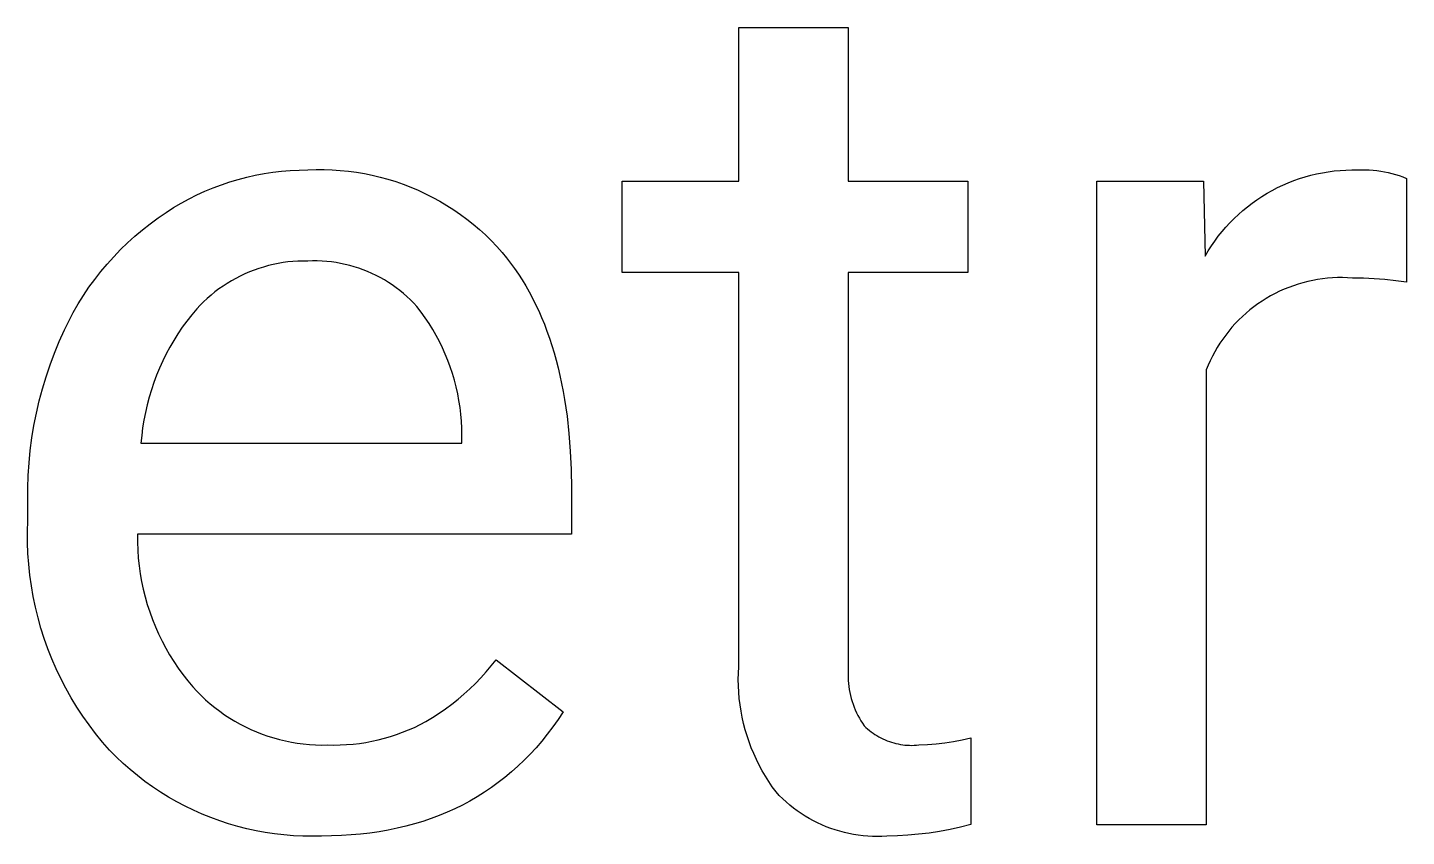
# Model space of a CAD drawing. Header units: millimetres. Extents: x 1348 to 6197, y -150 to 3238.
# Drawn here: x 5987.5 to 6042.9, y 278.9 to 311.4 of the extents above; entities that cross this region are included whole.
import ezdxf

# ---------------------------------------------------------------- set-up
doc = ezdxf.new("R2010")
doc.units = ezdxf.units.MM
doc.header["$MEASUREMENT"] = 0
doc.layers.add('Domyślny', color=7, linetype='Continuous', true_color=0x000000)

msp = doc.modelspace()

# ---------------------------------------------------------------- linework, layer by layer
at = {"layer": 'Domyślny'}
for p, q in [((6016.042, 305.261), (6016.042, 311.436)), ((6016.042, 311.436), (6020.444, 311.436)), ((6020.444, 311.436), (6020.444, 305.261)), ((5995.258, 305.122), (5995.594, 305.235)), ((5995.594, 305.235), (5995.934, 305.337)), ((5995.934, 305.337), (5996.277, 305.427)), ((5996.277, 305.427), (5996.623, 305.505)), ((5996.623, 305.505), (5996.972, 305.571)), ((5996.972, 305.571), (5997.322, 305.625)), ((5997.322, 305.625), (5997.675, 305.666)), ((5997.675, 305.666), (5998.028, 305.696)), ((5998.028, 305.696), (5998.382, 305.713)), ((5998.382, 305.713), (5998.737, 305.718)), ((5998.737, 305.718), (5999.062, 305.731)), ((5999.062, 305.731), (5999.387, 305.732)), ((5999.387, 305.732), (5999.712, 305.722)), ((5999.712, 305.722), (6000.036, 305.701)), ((6000.036, 305.701), (6000.36, 305.669)), ((6000.36, 305.669), (6000.682, 305.627)), ((6000.682, 305.627), (6001.003, 305.573)), ((6001.003, 305.573), (6001.321, 305.509)), ((6001.321, 305.509), (6001.638, 305.434)), ((6001.638, 305.434), (6001.951, 305.348)), ((6001.951, 305.348), (6002.262, 305.252)), ((6002.262, 305.252), (6002.569, 305.146)), ((6011.357, 301.602), (6011.357, 305.261)), ((6011.357, 305.261), (6016.042, 305.261)), ((6020.444, 305.261), (6025.246, 305.261)), ((6025.246, 305.261), (6025.246, 301.602)), ((6030.427, 279.42), (6030.427, 305.261)), ((6030.427, 305.261), (6034.708, 305.261)), ((6034.708, 305.261), (6034.779, 302.26)), ((6038.119, 305.203), (6038.341, 305.29)), ((6038.341, 305.29), (6038.566, 305.37)), ((6038.566, 305.37), (6038.794, 305.441)), ((6038.794, 305.441), (6039.024, 305.505)), ((6039.024, 305.505), (6039.256, 305.56)), ((6039.256, 305.56), (6039.49, 305.607)), ((6039.49, 305.607), (6039.725, 305.647)), ((6039.725, 305.647), (6039.962, 305.678)), ((6039.962, 305.678), (6040.199, 305.7)), ((6040.199, 305.7), (6040.437, 305.715)), ((6040.437, 305.715), (6040.676, 305.721)), ((6040.676, 305.721), (6040.915, 305.718)), ((6040.915, 305.718), (6041.068, 305.724)), ((6041.068, 305.724), (6041.222, 305.724)), ((6041.222, 305.724), (6041.375, 305.719)), ((6041.375, 305.719), (6041.529, 305.709)), ((6041.529, 305.709), (6041.681, 305.693)), ((6041.681, 305.693), (6041.834, 305.672)), ((6041.834, 305.672), (6041.985, 305.646)), ((6041.985, 305.646), (6042.135, 305.614)), ((6042.135, 305.614), (6042.284, 305.577)), ((6042.284, 305.577), (6042.432, 305.535)), ((6042.432, 305.535), (6042.578, 305.488)), ((6042.578, 305.488), (6042.723, 305.436)), ((6042.723, 305.436), (6042.866, 305.379)), ((6042.866, 305.379), (6042.866, 301.206)), ((5993.959, 304.554), (5994.276, 304.713)), ((5994.276, 304.713), (5994.599, 304.86)), ((5994.599, 304.86), (5994.926, 304.997)), ((5994.926, 304.997), (5995.258, 305.122)), ((6002.569, 305.146), (6002.872, 305.029)), ((6002.872, 305.029), (6003.171, 304.902)), ((6003.171, 304.902), (6003.466, 304.764)), ((6003.466, 304.764), (6003.756, 304.617)), ((6036.862, 304.523), (6037.061, 304.654)), ((6037.061, 304.654), (6037.265, 304.779)), ((6037.265, 304.779), (6037.473, 304.896)), ((6037.473, 304.896), (6037.684, 305.006)), ((6037.684, 305.006), (6037.9, 305.108)), ((6037.9, 305.108), (6038.119, 305.203)), ((5993.043, 304.014), (5993.342, 304.205)), ((5993.342, 304.205), (5993.648, 304.385)), ((5993.648, 304.385), (5993.959, 304.554)), ((6003.756, 304.617), (6004.041, 304.461)), ((6004.041, 304.461), (6004.32, 304.295)), ((6004.32, 304.295), (6004.594, 304.119)), ((6004.594, 304.119), (6004.861, 303.934)), ((6036.294, 304.088), (6036.478, 304.24)), ((6036.478, 304.24), (6036.667, 304.385)), ((6036.667, 304.385), (6036.862, 304.523)), ((5992.086, 303.313), (5992.397, 303.558)), ((5992.397, 303.558), (5992.716, 303.792)), ((5992.716, 303.792), (5993.043, 304.014)), ((6004.861, 303.934), (6005.122, 303.741)), ((6005.122, 303.741), (6005.377, 303.538)), ((6035.612, 303.421), (6035.774, 303.597)), ((6035.774, 303.597), (6035.941, 303.767)), ((6035.941, 303.767), (6036.115, 303.931)), ((6036.115, 303.931), (6036.294, 304.088)), ((5991.491, 302.793), (5991.784, 303.058)), ((5991.784, 303.058), (5992.086, 303.313)), ((6005.377, 303.538), (6005.624, 303.327)), ((6005.624, 303.327), (6005.865, 303.108)), ((6005.865, 303.108), (6006.097, 302.881)), ((6035.165, 302.862), (6035.308, 303.054)), ((6035.308, 303.054), (6035.457, 303.24)), ((6035.457, 303.24), (6035.612, 303.421)), ((5990.933, 302.232), (5991.207, 302.518)), ((5991.207, 302.518), (5991.491, 302.793)), ((6006.097, 302.881), (6006.322, 302.647)), ((6006.322, 302.647), (6006.539, 302.404)), ((6034.779, 302.26), (6034.901, 302.465)), ((6034.901, 302.465), (6035.03, 302.666)), ((6035.03, 302.666), (6035.165, 302.862)), ((5990.415, 301.635), (5990.668, 301.938)), ((5990.668, 301.938), (5990.933, 302.232)), ((5997.342, 301.92), (5997.147, 301.873)), ((5997.539, 301.96), (5997.342, 301.92)), ((5997.737, 301.994), (5997.539, 301.96)), ((5997.936, 302.021), (5997.737, 301.994)), ((5998.135, 302.04), (5997.936, 302.021)), ((5998.336, 302.054), (5998.135, 302.04)), ((5998.536, 302.06), (5998.336, 302.054)), ((5998.737, 302.06), (5998.536, 302.06)), ((5998.925, 302.065), (5998.737, 302.06)), ((5999.114, 302.064), (5998.925, 302.065)), ((5999.302, 302.057), (5999.114, 302.064)), ((5999.491, 302.043), (5999.302, 302.057)), ((5999.678, 302.023), (5999.491, 302.043)), ((5999.865, 301.997), (5999.678, 302.023)), ((6000.051, 301.964), (5999.865, 301.997)), ((6000.235, 301.925), (6000.051, 301.964)), ((6000.418, 301.879), (6000.235, 301.925)), ((6006.539, 302.404), (6006.71, 302.194)), ((6006.71, 302.194), (6006.876, 301.979)), ((6006.876, 301.979), (6007.036, 301.758)), ((5990.172, 301.323), (5990.415, 301.635)), ((5995.842, 301.363), (5995.667, 301.265)), ((5996.02, 301.455), (5995.842, 301.363)), ((5996.202, 301.54), (5996.02, 301.455)), ((5996.386, 301.62), (5996.202, 301.54)), ((5996.573, 301.693), (5996.386, 301.62)), ((5996.762, 301.759), (5996.573, 301.693)), ((5996.954, 301.819), (5996.762, 301.759)), ((5997.147, 301.873), (5996.954, 301.819)), ((6000.6, 301.828), (6000.418, 301.879)), ((6000.779, 301.77), (6000.6, 301.828)), ((6000.957, 301.706), (6000.779, 301.77)), ((6001.132, 301.637), (6000.957, 301.706)), ((6001.305, 301.561), (6001.132, 301.637)), ((6001.475, 301.48), (6001.305, 301.561)), ((6001.642, 301.392), (6001.475, 301.48)), ((6001.806, 301.299), (6001.642, 301.392)), ((6007.036, 301.758), (6007.191, 301.531)), ((6007.191, 301.531), (6007.34, 301.299)), ((6016.042, 301.602), (6011.357, 301.602)), ((6016.042, 285.762), (6016.042, 301.602)), ((6025.246, 301.602), (6020.444, 301.602)), ((6020.444, 301.602), (6020.444, 285.702)), ((6039.497, 301.345), (6039.298, 301.316)), ((6039.697, 301.367), (6039.497, 301.345)), ((6039.897, 301.382), (6039.697, 301.367)), ((6040.098, 301.391), (6039.897, 301.382)), ((6040.299, 301.392), (6040.098, 301.391)), ((6040.5, 301.386), (6040.299, 301.392)), ((6040.7, 301.373), (6040.5, 301.386)), ((6041.135, 301.369), (6040.7, 301.373)), ((6041.569, 301.35), (6041.135, 301.369)), ((6042.003, 301.316), (6041.569, 301.35)), ((5989.718, 300.675), (5989.939, 301.003)), ((5989.939, 301.003), (5990.172, 301.323)), ((5995.002, 300.816), (5994.846, 300.69)), ((5995.162, 300.937), (5995.002, 300.816)), ((5995.327, 301.052), (5995.162, 300.937)), ((5995.495, 301.162), (5995.327, 301.052)), ((5995.667, 301.265), (5995.495, 301.162)), ((6001.967, 301.201), (6001.806, 301.299)), ((6002.124, 301.097), (6001.967, 301.201)), ((6002.278, 300.988), (6002.124, 301.097)), ((6002.428, 300.874), (6002.278, 300.988)), ((6002.574, 300.755), (6002.428, 300.874)), ((6007.34, 301.299), (6007.484, 301.061)), ((6007.484, 301.061), (6007.623, 300.818)), ((6007.623, 300.818), (6007.756, 300.569)), ((6037.768, 300.842), (6037.587, 300.753)), ((6037.951, 300.924), (6037.768, 300.842)), ((6038.137, 301), (6037.951, 300.924)), ((6038.326, 301.069), (6038.137, 301)), ((6038.517, 301.132), (6038.326, 301.069)), ((6038.709, 301.188), (6038.517, 301.132)), ((6038.904, 301.238), (6038.709, 301.188)), ((6039.101, 301.28), (6038.904, 301.238)), ((6039.298, 301.316), (6039.101, 301.28)), ((6042.435, 301.268), (6042.003, 301.316)), ((6042.866, 301.206), (6042.435, 301.268)), ((5989.311, 299.997), (5989.509, 300.339)), ((5989.509, 300.339), (5989.718, 300.675)), ((5994.404, 300.281), (5994.267, 300.135)), ((5994.547, 300.423), (5994.404, 300.281)), ((5994.694, 300.559), (5994.547, 300.423)), ((5994.846, 300.69), (5994.694, 300.559)), ((6002.716, 300.631), (6002.574, 300.755)), ((6002.854, 300.502), (6002.716, 300.631)), ((6002.987, 300.368), (6002.854, 300.502)), ((6003.116, 300.23), (6002.987, 300.368)), ((6003.286, 300.009), (6003.116, 300.23)), ((6007.756, 300.569), (6007.884, 300.314)), ((6007.884, 300.314), (6008.006, 300.054)), ((6036.9, 300.338), (6036.738, 300.22)), ((6037.066, 300.451), (6036.9, 300.338)), ((6037.237, 300.557), (6037.066, 300.451)), ((6037.41, 300.658), (6037.237, 300.557)), ((6037.587, 300.753), (6037.41, 300.658)), ((5989.125, 299.647), (5989.311, 299.997)), ((5994.067, 299.895), (5993.875, 299.649)), ((5994.267, 300.135), (5994.067, 299.895)), ((6003.448, 299.783), (6003.286, 300.009)), ((6003.603, 299.552), (6003.448, 299.783)), ((6008.006, 300.054), (6008.123, 299.788)), ((6008.123, 299.788), (6008.234, 299.517)), ((6036.132, 299.692), (6035.992, 299.548)), ((6036.276, 299.832), (6036.132, 299.692)), ((6036.426, 299.966), (6036.276, 299.832)), ((6036.579, 300.096), (6036.426, 299.966)), ((6036.738, 300.22), (6036.579, 300.096)), ((5988.745, 298.831), (5988.952, 299.292)), ((5988.952, 299.292), (5989.125, 299.647)), ((5993.516, 299.137), (5993.35, 298.872)), ((5993.691, 299.396), (5993.516, 299.137)), ((5993.875, 299.649), (5993.691, 299.396)), ((6003.75, 299.315), (6003.603, 299.552)), ((6003.889, 299.073), (6003.75, 299.315)), ((6008.234, 299.517), (6008.34, 299.24)), ((6008.34, 299.24), (6008.44, 298.958)), ((6035.729, 299.244), (6035.605, 299.086)), ((6035.858, 299.398), (6035.729, 299.244)), ((6035.992, 299.548), (6035.858, 299.398)), ((5988.553, 298.364), (5988.745, 298.831)), ((5993.192, 298.602), (5993.044, 298.327)), ((5993.35, 298.872), (5993.192, 298.602)), ((6004.019, 298.827), (6003.889, 299.073)), ((6004.142, 298.577), (6004.019, 298.827)), ((6004.255, 298.323), (6004.142, 298.577)), ((6008.44, 298.958), (6008.536, 298.67)), ((6008.536, 298.67), (6008.625, 298.376)), ((6035.268, 298.587), (6035.167, 298.413)), ((6035.374, 298.757), (6035.268, 298.587)), ((6035.487, 298.924), (6035.374, 298.757)), ((6035.605, 299.086), (6035.487, 298.924)), ((5988.377, 297.891), (5988.553, 298.364)), ((5992.905, 298.047), (5992.776, 297.762)), ((5993.044, 298.327), (5992.905, 298.047)), ((6004.361, 298.065), (6004.255, 298.323)), ((6004.457, 297.804), (6004.361, 298.065)), ((6008.625, 298.376), (6008.709, 298.077)), ((6008.709, 298.077), (6008.788, 297.772)), ((6034.984, 298.055), (6034.902, 297.872)), ((6035.072, 298.236), (6034.984, 298.055)), ((6035.167, 298.413), (6035.072, 298.236)), ((5988.216, 297.412), (5988.377, 297.891)), ((5992.656, 297.473), (5992.546, 297.181)), ((5992.776, 297.762), (5992.656, 297.473)), ((6004.545, 297.539), (6004.457, 297.804)), ((6004.623, 297.272), (6004.545, 297.539)), ((6008.788, 297.772), (6008.862, 297.462)), ((6008.862, 297.462), (6008.929, 297.146)), ((6034.902, 297.872), (6034.826, 297.686)), ((6034.826, 297.686), (6034.826, 279.42)), ((5987.941, 296.44), (5988.071, 296.929)), ((5988.071, 296.929), (5988.216, 297.412)), ((5992.546, 297.181), (5992.446, 296.885)), ((6004.693, 297.002), (6004.623, 297.272)), ((6004.753, 296.73), (6004.693, 297.002)), ((6008.929, 297.146), (6008.992, 296.824)), ((5987.828, 295.948), (5987.941, 296.44)), ((5992.356, 296.585), (5992.276, 296.283)), ((5992.446, 296.885), (5992.356, 296.585)), ((6004.805, 296.457), (6004.753, 296.73)), ((6004.847, 296.181), (6004.805, 296.457)), ((6008.992, 296.824), (6009.049, 296.497)), ((6009.049, 296.497), (6009.101, 296.164)), ((5987.731, 295.453), (5987.828, 295.948)), ((5992.206, 295.979), (5992.147, 295.672)), ((5992.276, 296.283), (5992.206, 295.979)), ((6004.88, 295.905), (6004.847, 296.181)), ((6004.903, 295.627), (6004.88, 295.905)), ((6009.101, 296.164), (6009.147, 295.826)), ((6009.147, 295.826), (6009.223, 295.133)), ((5987.649, 294.954), (5987.731, 295.453)), ((5992.097, 295.363), (5992.058, 295.053)), ((5992.147, 295.672), (5992.097, 295.363)), ((6004.917, 295.349), (6004.903, 295.627)), ((6004.922, 295.07), (6004.917, 295.349)), ((5987.584, 294.453), (5987.649, 294.954)), ((5992.058, 295.053), (5992.03, 294.742)), ((5992.03, 294.742), (6004.922, 294.742)), ((6004.922, 294.742), (6004.922, 295.07)), ((6009.223, 295.133), (6009.277, 294.417)), ((5987.536, 293.951), (5987.584, 294.453)), ((6009.277, 294.417), (6009.31, 293.68)), ((5987.504, 293.447), (5987.536, 293.951)), ((6009.31, 293.68), (6009.321, 292.919)), ((5987.488, 292.942), (5987.504, 293.447)), ((5987.489, 292.437), (5987.488, 292.942)), ((6009.321, 292.919), (6009.321, 291.083)), ((5987.489, 291.626), (5987.489, 292.437)), ((5987.474, 291.19), (5987.489, 291.626)), ((5987.475, 290.753), (5987.474, 291.19)), ((6009.321, 291.083), (5991.887, 291.083)), ((5991.887, 291.083), (5991.887, 290.765)), ((5987.49, 290.317), (5987.475, 290.753)), ((5987.521, 289.882), (5987.49, 290.317)), ((5991.887, 290.765), (5991.898, 290.448)), ((5991.898, 290.448), (5991.92, 290.131)), ((5987.566, 289.448), (5987.521, 289.882)), ((5991.92, 290.131), (5991.953, 289.816)), ((5991.953, 289.816), (5991.997, 289.501)), ((5987.626, 289.015), (5987.566, 289.448)), ((5991.997, 289.501), (5992.052, 289.189)), ((5992.052, 289.189), (5992.118, 288.878)), ((5987.7, 288.585), (5987.626, 289.015)), ((5992.118, 288.878), (5992.195, 288.57)), ((5987.789, 288.158), (5987.7, 288.585)), ((5987.893, 287.734), (5987.789, 288.158)), ((5992.195, 288.57), (5992.282, 288.265)), ((5992.282, 288.265), (5992.38, 287.963)), ((5988.011, 287.314), (5987.893, 287.734)), ((5992.38, 287.963), (5992.488, 287.665)), ((5992.488, 287.665), (5992.607, 287.37)), ((5988.144, 286.898), (5988.011, 287.314)), ((5992.607, 287.37), (5992.736, 287.08)), ((5992.736, 287.08), (5992.875, 286.795)), ((5988.29, 286.487), (5988.144, 286.898)), ((5988.45, 286.081), (5988.29, 286.487)), ((5992.875, 286.795), (5993.024, 286.515)), ((5993.024, 286.515), (5993.182, 286.24)), ((5988.624, 285.681), (5988.45, 286.081)), ((5993.182, 286.24), (5993.35, 285.97)), ((5993.35, 285.97), (5993.528, 285.707)), ((6006.104, 285.798), (6006.301, 286.045)), ((6006.301, 286.045), (6008.988, 283.947)), ((5988.812, 285.287), (5988.624, 285.681)), ((5989.013, 284.899), (5988.812, 285.287)), ((5993.528, 285.707), (5993.714, 285.45)), ((5993.714, 285.45), (5993.909, 285.2)), ((6005.467, 285.097), (6005.687, 285.324)), ((6005.687, 285.324), (6005.899, 285.557)), ((6005.899, 285.557), (6006.104, 285.798)), ((6016.026, 285.252), (6016.03, 285.507)), ((6016.03, 285.507), (6016.042, 285.762)), ((6020.437, 285.579), (6020.434, 285.457)), ((6020.434, 285.457), (6020.436, 285.335)), ((6020.436, 285.335), (6020.441, 285.213)), ((6020.444, 285.702), (6020.437, 285.579)), ((5989.227, 284.519), (5989.013, 284.899)), ((5993.909, 285.2), (5994.113, 284.957)), ((5994.113, 284.957), (5994.278, 284.778)), ((5994.278, 284.778), (5994.45, 284.605)), ((6005.006, 284.665), (6005.24, 284.878)), ((6005.24, 284.878), (6005.467, 285.097)), ((6016.031, 284.997), (6016.026, 285.252)), ((6016.045, 284.742), (6016.031, 284.997)), ((6016.067, 284.488), (6016.045, 284.742)), ((6020.441, 285.213), (6020.451, 285.091)), ((6020.451, 285.091), (6020.465, 284.969)), ((6020.465, 284.969), (6020.484, 284.849)), ((6020.484, 284.849), (6020.506, 284.728)), ((6020.506, 284.728), (6020.533, 284.609)), ((5989.454, 284.146), (5989.227, 284.519)), ((5994.45, 284.605), (5994.627, 284.439)), ((5994.627, 284.439), (5994.81, 284.278)), ((5994.81, 284.278), (5994.998, 284.124)), ((6004.265, 284.076), (6004.519, 284.264)), ((6004.519, 284.264), (6004.766, 284.461)), ((6004.766, 284.461), (6005.006, 284.665)), ((6016.098, 284.235), (6016.067, 284.488)), ((6016.137, 283.983), (6016.098, 284.235)), ((6020.533, 284.609), (6020.563, 284.491)), ((6020.563, 284.491), (6020.598, 284.373)), ((6020.598, 284.373), (6020.637, 284.257)), ((6020.637, 284.257), (6020.68, 284.143)), ((5989.693, 283.781), (5989.454, 284.146)), ((5989.945, 283.424), (5989.693, 283.781)), ((5994.998, 284.124), (5995.191, 283.977)), ((5995.191, 283.977), (5995.39, 283.836)), ((5995.39, 283.836), (5995.593, 283.703)), ((5995.593, 283.703), (5995.801, 283.576)), ((6003.471, 283.559), (6003.741, 283.723)), ((6003.741, 283.723), (6004.006, 283.895)), ((6004.006, 283.895), (6004.265, 284.076)), ((6008.783, 283.64), (6008.571, 283.344)), ((6008.988, 283.947), (6008.783, 283.64)), ((6016.185, 283.732), (6016.137, 283.983)), ((6016.241, 283.483), (6016.185, 283.732)), ((6020.68, 284.143), (6020.726, 284.03)), ((6020.726, 284.03), (6020.777, 283.918)), ((6020.777, 283.918), (6020.831, 283.809)), ((6020.831, 283.809), (6020.889, 283.701)), ((6020.889, 283.701), (6020.951, 283.596)), ((5990.208, 283.077), (5989.945, 283.424)), ((5990.484, 282.738), (5990.208, 283.077)), ((5995.801, 283.576), (5996.013, 283.457)), ((5996.013, 283.457), (5996.229, 283.345)), ((5996.229, 283.345), (5996.449, 283.241)), ((5996.449, 283.241), (5996.673, 283.145)), ((5996.673, 283.145), (5996.899, 283.056)), ((5996.899, 283.056), (5997.129, 282.976)), ((6002.299, 283.042), (6002.54, 283.13)), ((6002.54, 283.13), (6002.778, 283.226)), ((6002.778, 283.226), (6003.013, 283.329)), ((6003.013, 283.329), (6003.244, 283.441)), ((6003.244, 283.441), (6003.471, 283.559)), ((6008.354, 283.056), (6008.129, 282.779)), ((6008.571, 283.344), (6008.354, 283.056)), ((6016.306, 283.236), (6016.241, 283.483)), ((6016.379, 282.992), (6016.306, 283.236)), ((6020.951, 283.596), (6021.016, 283.493)), ((6021.016, 283.493), (6021.085, 283.391)), ((6021.085, 283.391), (6021.152, 283.328)), ((6021.152, 283.328), (6021.221, 283.266)), ((6021.221, 283.266), (6021.291, 283.207)), ((6021.291, 283.207), (6021.364, 283.15)), ((6021.364, 283.15), (6021.439, 283.096)), ((6021.439, 283.096), (6021.515, 283.045)), ((5990.77, 282.409), (5990.484, 282.738)), ((5997.129, 282.976), (5997.361, 282.903)), ((5997.361, 282.903), (5997.595, 282.839)), ((5997.595, 282.839), (5997.832, 282.782)), ((5997.832, 282.782), (5998.07, 282.734)), ((5998.07, 282.734), (5998.31, 282.694)), ((5998.31, 282.694), (5998.552, 282.663)), ((5998.552, 282.663), (5998.794, 282.64)), ((5998.794, 282.64), (5999.037, 282.625)), ((5999.037, 282.625), (5999.28, 282.619)), ((5999.28, 282.619), (5999.523, 282.621)), ((5999.523, 282.621), (5999.78, 282.618)), ((5999.78, 282.618), (6000.036, 282.622)), ((6000.036, 282.622), (6000.292, 282.635)), ((6000.292, 282.635), (6000.548, 282.657)), ((6000.548, 282.657), (6000.803, 282.687)), ((6000.803, 282.687), (6001.057, 282.726)), ((6001.057, 282.726), (6001.309, 282.772)), ((6001.309, 282.772), (6001.56, 282.828)), ((6001.56, 282.828), (6001.808, 282.891)), ((6001.808, 282.891), (6002.055, 282.963)), ((6002.055, 282.963), (6002.299, 283.042)), ((6007.899, 282.511), (6007.662, 282.253)), ((6008.129, 282.779), (6007.899, 282.511)), ((6016.46, 282.75), (6016.379, 282.992)), ((6016.549, 282.511), (6016.46, 282.75)), ((6016.646, 282.275), (6016.549, 282.511)), ((6021.515, 283.045), (6021.593, 282.996)), ((6021.593, 282.996), (6021.673, 282.95)), ((6021.673, 282.95), (6021.754, 282.906)), ((6021.754, 282.906), (6021.837, 282.865)), ((6021.837, 282.865), (6021.921, 282.827)), ((6021.921, 282.827), (6022.007, 282.792)), ((6022.007, 282.792), (6022.093, 282.76)), ((6022.093, 282.76), (6022.18, 282.731)), ((6022.18, 282.731), (6022.269, 282.705)), ((6022.269, 282.705), (6022.358, 282.682)), ((6022.358, 282.682), (6022.448, 282.662)), ((6022.448, 282.662), (6022.539, 282.645)), ((6022.539, 282.645), (6022.63, 282.631)), ((6022.63, 282.631), (6022.722, 282.62)), ((6022.722, 282.62), (6022.813, 282.613)), ((6022.813, 282.613), (6022.905, 282.608)), ((6022.905, 282.608), (6022.998, 282.607)), ((6022.998, 282.607), (6023.09, 282.609)), ((6023.09, 282.609), (6023.182, 282.613)), ((6023.182, 282.613), (6023.274, 282.621)), ((6023.274, 282.621), (6023.625, 282.64)), ((6023.625, 282.64), (6023.976, 282.67)), ((6023.976, 282.67), (6024.326, 282.711)), ((6024.326, 282.711), (6024.674, 282.764)), ((6024.674, 282.764), (6025.02, 282.828)), ((6025.02, 282.828), (6025.364, 282.904)), ((6025.364, 282.904), (6025.364, 279.427)), ((5991.037, 282.14), (5990.77, 282.409)), ((5991.313, 281.881), (5991.037, 282.14)), ((6007.419, 282.005), (6007.169, 281.766)), ((6007.662, 282.253), (6007.419, 282.005)), ((6016.751, 282.042), (6016.646, 282.275)), ((6016.864, 281.813), (6016.751, 282.042)), ((5991.597, 281.631), (5991.313, 281.881)), ((5991.89, 281.39), (5991.597, 281.631)), ((5992.19, 281.16), (5991.89, 281.39)), ((6006.914, 281.538), (6006.651, 281.319)), ((6007.169, 281.766), (6006.914, 281.538)), ((6016.985, 281.588), (6016.864, 281.813)), ((6017.113, 281.368), (6016.985, 281.588)), ((5992.498, 280.94), (5992.19, 281.16)), ((5992.813, 280.73), (5992.498, 280.94)), ((6006.108, 280.91), (6005.827, 280.72)), ((6006.383, 281.109), (6006.108, 280.91)), ((6006.651, 281.319), (6006.383, 281.109)), ((6017.248, 281.151), (6017.113, 281.368)), ((6017.391, 280.94), (6017.248, 281.151)), ((6017.541, 280.733), (6017.391, 280.94)), ((5993.135, 280.531), (5992.813, 280.73)), ((5993.464, 280.343), (5993.135, 280.531)), ((5993.799, 280.166), (5993.464, 280.343)), ((6005.246, 280.369), (6004.946, 280.209)), ((6005.54, 280.54), (6005.246, 280.369)), ((6005.827, 280.72), (6005.54, 280.54)), ((6017.672, 280.595), (6017.541, 280.733)), ((6017.808, 280.461), (6017.672, 280.595)), ((6017.948, 280.333), (6017.808, 280.461)), ((6018.093, 280.209), (6017.948, 280.333)), ((5994.139, 280.001), (5993.799, 280.166)), ((5994.485, 279.847), (5994.139, 280.001)), ((5994.836, 279.705), (5994.485, 279.847)), ((6004.008, 279.785), (6003.683, 279.664)), ((6004.327, 279.917), (6004.008, 279.785)), ((6004.64, 280.058), (6004.327, 279.917)), ((6004.946, 280.209), (6004.64, 280.058)), ((6018.241, 280.09), (6018.093, 280.209)), ((6018.394, 279.976), (6018.241, 280.09)), ((6018.551, 279.868), (6018.394, 279.976)), ((6018.711, 279.766), (6018.551, 279.868)), ((6018.875, 279.669), (6018.711, 279.766)), ((5995.192, 279.575), (5994.836, 279.705)), ((5995.552, 279.457), (5995.192, 279.575)), ((5995.915, 279.351), (5995.552, 279.457)), ((5996.282, 279.258), (5995.915, 279.351)), ((5996.652, 279.177), (5996.282, 279.258)), ((5997.024, 279.108), (5996.652, 279.177)), ((6001.962, 279.201), (6001.599, 279.138)), ((6002.319, 279.274), (6001.962, 279.201)), ((6002.669, 279.357), (6002.319, 279.274)), ((6003.013, 279.449), (6002.669, 279.357)), ((6003.351, 279.552), (6003.013, 279.449)), ((6003.683, 279.664), (6003.351, 279.552)), ((6019.042, 279.577), (6018.875, 279.669)), ((6019.213, 279.492), (6019.042, 279.577)), ((6019.386, 279.412), (6019.213, 279.492)), ((6019.561, 279.339), (6019.386, 279.412)), ((6019.74, 279.271), (6019.561, 279.339)), ((6019.92, 279.21), (6019.74, 279.271)), ((6020.102, 279.155), (6019.92, 279.21)), ((6024.533, 279.228), (6024.113, 279.149)), ((6024.95, 279.321), (6024.533, 279.228)), ((6025.364, 279.427), (6024.95, 279.321)), ((6034.826, 279.42), (6030.427, 279.42)), ((5997.398, 279.052), (5997.024, 279.108)), ((5997.775, 279.009), (5997.398, 279.052)), ((5998.152, 278.978), (5997.775, 279.009)), ((5998.53, 278.96), (5998.152, 278.978)), ((5998.909, 278.955), (5998.53, 278.96)), ((5999.287, 278.963), (5998.909, 278.955)), ((5999.688, 278.967), (5999.287, 278.963)), ((6000.083, 278.982), (5999.688, 278.967)), ((6000.471, 279.006), (6000.083, 278.982)), ((6000.853, 279.04), (6000.471, 279.006)), ((6001.229, 279.084), (6000.853, 279.04)), ((6001.599, 279.138), (6001.229, 279.084)), ((6020.286, 279.107), (6020.102, 279.155)), ((6020.472, 279.065), (6020.286, 279.107)), ((6020.659, 279.029), (6020.472, 279.065)), ((6020.847, 279), (6020.659, 279.029)), ((6021.037, 278.977), (6020.847, 279)), ((6021.226, 278.961), (6021.037, 278.977)), ((6021.416, 278.952), (6021.226, 278.961)), ((6021.607, 278.949), (6021.416, 278.952)), ((6021.797, 278.952), (6021.607, 278.949)), ((6021.987, 278.963), (6021.797, 278.952)), ((6022.415, 278.972), (6021.987, 278.963)), ((6022.841, 278.995), (6022.415, 278.972)), ((6023.267, 279.033), (6022.841, 278.995)), ((6023.691, 279.084), (6023.267, 279.033)), ((6024.113, 279.149), (6023.691, 279.084))]:
    msp.add_line(p, q, dxfattribs=at)

doc.saveas('drawing.dxf')
